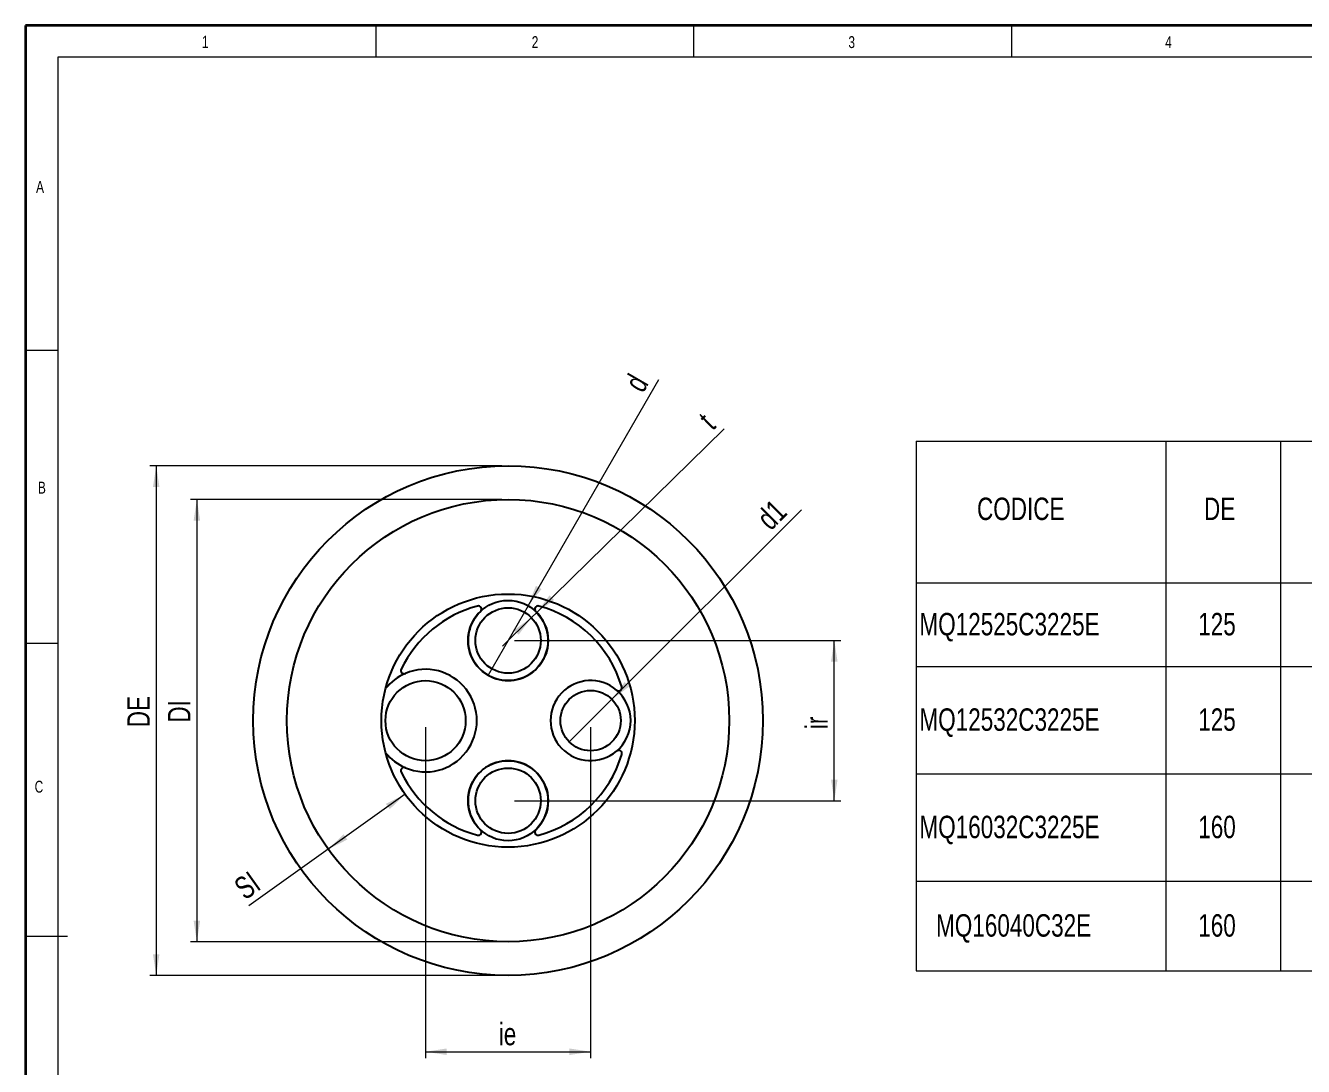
# Model space of a CAD drawing. Header units: millimetres. Extents: x 6 to 413, y 7 to 291.
# Drawn here: x 6.3 to 205.6, y 128.7 to 291.1 of the extents above; entities that cross this region are included whole.
import ezdxf

# ---------------------------------------------------------------- set-up
doc = ezdxf.new("R2010")
doc.units = ezdxf.units.MM
doc.styles.add('SLDTEXTSTYLE2', font='TXT', dxfattribs={"width": 0.75})
doc.dimstyles.new('SLDDIMSTYLE0', dxfattribs={"dimtxt": 3.5, "dimasz": 3.302, "dimexe": 0, "dimexo": 0.0625, "dimgap": 0.875, "dimtad": 1, "dimlfac": 2, "dimrnd": 1e-09, "dimzin": 12, "dimdsep": 46, "dimtxsty": 'SLDTEXTSTYLE2', "dimsah": 1, "dimcen": 0.09, "dimadec": 0, "dimazin": 3, "dimtfac": 1, "dimtofl": 0, "dimtmove": 0, "dimatfit": 3, "dimfxl": 1, "dimfrac": 2, "dimtolj": 1, "dimtzin": 12, "dimarcsym": 0})
doc.dimstyles.new('SLDDIMSTYLE1', dxfattribs={"dimtxt": 3.5, "dimasz": 3.302, "dimexe": 0, "dimexo": 0.0625, "dimgap": 0.875, "dimtad": 1, "dimlfac": 2, "dimrnd": 1e-09, "dimzin": 12, "dimdsep": 46, "dimtxsty": 'SLDTEXTSTYLE2', "dimblk1": 'NONE', "dimsah": 1, "dimcen": 0, "dimadec": 0, "dimazin": 3, "dimtfac": 1, "dimtmove": 0, "dimatfit": 3, "dimldrblk": 'NONE', "dimfxl": 1, "dimfrac": 2, "dimtolj": 1, "dimtzin": 12, "dimarcsym": 0})
doc.dimstyles.new('SLDDIMSTYLE2', dxfattribs={"dimtxt": 3.5, "dimasz": 3.302, "dimexe": 0, "dimexo": 0.0625, "dimgap": 0.875, "dimtad": 1, "dimlfac": 2, "dimrnd": 1e-09, "dimzin": 12, "dimdsep": 46, "dimtxsty": 'SLDTEXTSTYLE2', "dimsah": 1, "dimcen": 0.09, "dimadec": 0, "dimazin": 3, "dimtfac": 1, "dimtmove": 0, "dimatfit": 0, "dimfxl": 1, "dimfrac": 2, "dimtolj": 1, "dimtzin": 12, "dimarcsym": 0})

# ---------------------------------------------------------------- blocks, each defined once
blk = doc.blocks.new('SW_TABLEANNOTATION_0')
at = {"color": 0, "linetype": 'Continuous', "lineweight": 18}
for p, q in [((0, 0), (0, -22.06)), ((0, 0), (38.98, 0)), ((38.98, 0), (38.98, -22.06)), ((38.98, 0), (56.83, 0)), ((56.83, 0), (56.83, -22.06)), ((56.83, 0), (74.67, 0)), ((0, -22.06), (0, -35.11)), ((0, -22.06), (38.98, -22.06)), ((38.98, -22.06), (38.98, -35.11)), ((38.98, -22.06), (56.83, -22.06)), ((56.83, -22.06), (56.83, -35.11)), ((56.83, -22.06), (74.67, -22.06)), ((0, -35.11), (0, -51.85)), ((0, -35.11), (38.98, -35.11)), ((38.98, -35.11), (38.98, -51.85)), ((38.98, -35.11), (56.83, -35.11)), ((56.83, -35.11), (56.83, -51.85)), ((56.83, -35.11), (74.67, -35.11)), ((0, -51.85), (0, -68.6)), ((0, -51.85), (38.98, -51.85)), ((38.98, -51.85), (38.98, -68.6)), ((38.98, -51.85), (56.83, -51.85)), ((56.83, -51.85), (56.83, -68.6)), ((56.83, -51.85), (74.67, -51.85)), ((0, -68.6), (0, -82.58)), ((0, -68.6), (38.98, -68.6)), ((38.98, -68.6), (38.98, -82.58)), ((38.98, -68.6), (56.83, -68.6)), ((56.83, -68.6), (56.83, -82.58)), ((56.83, -68.6), (74.67, -68.6)), ((0, -82.58), (38.98, -82.58)), ((38.98, -82.58), (56.83, -82.58)), ((56.83, -82.58), (74.67, -82.58))]:
    blk.add_line(p, q, dxfattribs=at)
at = {"color": 0, "linetype": 'Continuous', "lineweight": 0, "char_height": 3.5, "attachment_point": 1, "style": 'SLDTEXTSTYLE2'}
for s, insert in [('CODICE', (9.51, -8.78)), ('DE', (44.92, -8.78)), ('MQ12525C3225E', (0.53, -26.77)), ('125', (44.02, -26.77)), ('MQ12532C3225E', (0.53, -41.66)), ('125', (44.02, -41.66)), ('MQ16032C3225E', (0.53, -58.41)), ('160', (44.02, -58.41)), ('MQ16040C32E', (3.12, -73.77)), ('160', (44.02, -73.77))]:
    blk.add_mtext(s, dxfattribs=dict(at, insert=insert))
blk = doc.blocks.new('_D')
at = {"color": 7, "linetype": 'Continuous', "lineweight": 0}
for p, q in [((80.55, 222.43), (25.66, 222.43)), ((26.66, 222.43), (26.66, 142.93)), ((80.55, 142.93), (25.66, 142.93))]:
    blk.add_line(p, q, dxfattribs=at)
at = {"color": 7, "linetype": 'Continuous', "lineweight": 18}
for points in [[(26.66, 222.43), (26.15, 219.12), (27.16, 219.12)], [(26.66, 142.93), (27.16, 146.23), (26.15, 146.23)]]:
    blk.add_solid(points, dxfattribs=at)
at = {"color": 7, "linetype": 'Continuous', "lineweight": 18, "insert": (22.15, 181.64), "char_height": 3.5, "attachment_point": 1, "rotation": 90, "style": 'SLDTEXTSTYLE2'}
blk.add_mtext('DE', dxfattribs=at)
blk = doc.blocks.new('_D_1')
at = {"color": 7, "linetype": 'Continuous', "lineweight": 0}
for p, q in [((80.55, 217.18), (32, 217.18)), ((33, 217.18), (33, 148.18)), ((80.55, 148.18), (32, 148.18))]:
    blk.add_line(p, q, dxfattribs=at)
at = {"color": 7, "linetype": 'Continuous', "lineweight": 18}
for points in [[(33, 217.18), (32.49, 213.87), (33.51, 213.87)], [(33, 148.18), (33.51, 151.48), (32.49, 151.48)]]:
    blk.add_solid(points, dxfattribs=at)
at = {"color": 7, "linetype": 'Continuous', "lineweight": 18, "insert": (28.49, 182.36), "char_height": 3.5, "attachment_point": 1, "rotation": 90, "style": 'SLDTEXTSTYLE2'}
blk.add_mtext('DI', dxfattribs=at)
blk = doc.blocks.new('_D_2')
at = {"color": 7, "linetype": 'Continuous', "lineweight": 0}
for p, q in [((65.48, 171.19), (53.49, 162.61)), ((53.49, 162.61), (41.11, 153.76))]:
    blk.add_line(p, q, dxfattribs=at)
at = {"color": 7, "linetype": 'Continuous', "lineweight": 18}
for points in [[(65.48, 171.19), (62.5, 169.68), (63.09, 168.86)], [(53.49, 162.61), (56.47, 164.12), (55.88, 164.94)]]:
    blk.add_solid(points, dxfattribs=at)
at = {"color": 7, "linetype": 'Continuous', "lineweight": 18, "insert": (38.48, 157.43), "char_height": 3.5, "attachment_point": 1, "rotation": 35.565, "style": 'SLDTEXTSTYLE2'}
blk.add_mtext('SI', dxfattribs=at)
blk = doc.blocks.new('_D_3')
at = {"color": 7, "linetype": 'Continuous', "lineweight": 0}
for q in [(105.06, 235.9), (78.42, 189.76)]:
    blk.add_line((84.67, 200.59), q, dxfattribs=at)
at = {"color": 7, "linetype": 'Continuous', "lineweight": 18}
blk.add_solid([(84.67, 200.59), (86.77, 203.2), (85.89, 203.7)], dxfattribs=at)
at = {"color": 7, "linetype": 'Continuous', "lineweight": 18, "insert": (99.56, 235.38), "char_height": 3.5, "attachment_point": 1, "rotation": 60, "style": 'SLDTEXTSTYLE2'}
blk.add_mtext('d', dxfattribs=at)
blk = doc.blocks.new('_None')
blk = doc.blocks.new('_D_4')
at = {"color": 7, "linetype": 'Continuous', "lineweight": 0}
for p, q in [((68.67, 181.68), (68.67, 130.02)), ((94.42, 181.68), (94.42, 130.02)), ((68.67, 131.02), (94.42, 131.02))]:
    blk.add_line(p, q, dxfattribs=at)
at = {"color": 7, "linetype": 'Continuous', "lineweight": 18}
for points in [[(68.67, 131.02), (71.98, 130.51), (71.98, 131.53)], [(94.42, 131.02), (91.12, 131.53), (91.12, 130.51)]]:
    blk.add_solid(points, dxfattribs=at)
at = {"color": 7, "linetype": 'Continuous', "lineweight": 18, "insert": (80.1, 135.53), "char_height": 3.5, "attachment_point": 1, "style": 'SLDTEXTSTYLE2'}
blk.add_mtext('ie', dxfattribs=at)
blk = doc.blocks.new('_D_5')
at = {"color": 7, "linetype": 'Continuous', "lineweight": 0}
for p, q in [((82.55, 195.18), (133.44, 195.18)), ((132.44, 170.18), (132.44, 195.18)), ((82.55, 170.18), (133.44, 170.18))]:
    blk.add_line(p, q, dxfattribs=at)
at = {"color": 7, "linetype": 'Continuous', "lineweight": 18}
for points in [[(132.44, 195.18), (131.93, 191.87), (132.95, 191.87)], [(132.44, 170.18), (132.95, 173.48), (131.93, 173.48)]]:
    blk.add_solid(points, dxfattribs=at)
at = {"color": 7, "linetype": 'Continuous', "lineweight": 18, "insert": (127.93, 181.36), "char_height": 3.5, "attachment_point": 1, "rotation": 90, "style": 'SLDTEXTSTYLE2'}
blk.add_mtext('ir', dxfattribs=at)
blk = doc.blocks.new('_D_6')
at = {"color": 7, "linetype": 'Continuous', "lineweight": 0}
for q in [(127.31, 215.56), (91.1, 179.35)]:
    blk.add_line((97.75, 186), q, dxfattribs=at)
at = {"color": 7, "linetype": 'Continuous', "lineweight": 18}
blk.add_solid([(97.75, 186), (100.44, 187.98), (99.72, 188.69)], dxfattribs=at)
at = {"color": 7, "linetype": 'Continuous', "lineweight": 18, "insert": (120.04, 214.66), "char_height": 3.5, "attachment_point": 1, "rotation": 45, "style": 'SLDTEXTSTYLE2'}
blk.add_mtext('d1', dxfattribs=at)
blk = doc.blocks.new('_D_7')
at = {"color": 7, "linetype": 'Continuous', "lineweight": 0}
for p, q in [((86.02, 199.55), (115.27, 228.18)), ((85.19, 198.74), (86.02, 199.55)), ((85.19, 198.74), (80.66, 194.3))]:
    blk.add_line(p, q, dxfattribs=at)
at = {"color": 7, "linetype": 'Continuous', "lineweight": 18}
for points in [[(86.02, 199.55), (88.73, 201.5), (88.02, 202.22)], [(85.19, 198.74), (82.48, 196.8), (83.19, 196.07)]]:
    blk.add_solid(points, dxfattribs=at)
at = {"color": 7, "linetype": 'Continuous', "lineweight": 18, "insert": (110.98, 230.3), "char_height": 3.5, "attachment_point": 1, "rotation": 44.3845, "style": 'SLDTEXTSTYLE2'}
blk.add_mtext('t', dxfattribs=at)

msp = doc.modelspace()

# ---------------------------------------------------------------- linework, layer by layer
at = {"color": 7, "linetype": 'Continuous', "lineweight": 35}
for p, q in [((6.2734, 291.1062), (6.2734, 7.1062)), ((413.064, 291.1062), (6.2734, 291.1062))]:
    msp.add_line(p, q, dxfattribs=at)
at = {"color": 7, "linetype": 'Continuous', "lineweight": 18}
for p, q in [((60.8973, 291.1062), (60.8973, 286.1523)), ((110.4973, 291.1062), (110.4973, 286.1523)), ((160.0973, 291.1062), (160.0973, 286.1523)), ((408.1446, 286.1523), (11.2973, 286.1523)), ((11.2973, 286.1523), (11.2973, 12.1436)), ((6.2734, 240.4523), (11.2973, 240.4523)), ((6.2734, 194.7523), (11.2973, 194.7523)), ((6.2734, 149.0523), (12.8156, 149.0523))]:
    msp.add_line(p, q, dxfattribs=at)
at = {"color": 7, "linetype": 'Continuous', "lineweight": 25}
for centre, radius in [((81.5498, 182.6769), 39.75), ((81.5498, 182.6769), 34.5), ((81.5498, 182.6769), 19.75), ((81.5498, 195.1769), 6.25), ((81.5498, 195.1769), 5.1), ((68.6748, 182.6769), 6.25), ((94.4248, 182.6769), 4.7), ((81.5498, 170.1769), 6.25), ((81.5498, 170.1769), 5.1)]:
    msp.add_circle(centre, radius, dxfattribs=at)
for centre, radius, start, end in [((81.5498, 182.6769), 18.5, 104.989726, 154.261951), ((81.5498, 195.1769), 6.25, 133.608124, 46.391876), ((76.8942, 200.0644), 0.5, 313.608124, 104.989726), ((86.2055, 200.0644), 0.5, 75.010274, 226.391876), ((81.5498, 182.6769), 18.5, 16.591079, 75.010274), ((68.6748, 182.6769), 8, 113.131761, 141.090605), ((65.3356, 190.4936), 0.5, 154.261951, 293.131761), ((68.6748, 182.6769), 8, 246.868239, 113.131761), ((94.4248, 182.6769), 6.25, 49.591111, 310.408889), ((98.8004, 187.8166), 0.5, 229.591111, 16.591079), ((94.4248, 182.6769), 6.25, 310.408889, 49.591111), ((68.6748, 182.6769), 8, 218.909395, 246.868239), ((98.8004, 177.5372), 0.5, 343.408921, 130.408889), ((81.5498, 170.1769), 6.25, 313.608124, 226.391876), ((81.5498, 182.6769), 18.5, 284.989726, 343.408921), ((65.3356, 174.8603), 0.5, 66.868239, 205.738049), ((81.5498, 182.6769), 18.5, 205.738049, 255.010274), ((76.8942, 165.2894), 0.5, 255.010274, 46.391876), ((86.2055, 165.2894), 0.5, 133.608124, 284.989726)]:
    msp.add_arc(centre, radius, start, end, dxfattribs=at)

# ---------------------------------------------------------------- block references
at = {"color": 7, "linetype": 'Continuous', "lineweight": 0}
msp.add_blockref('SW_TABLEANNOTATION_0', (145.1952, 226.2468), dxfattribs=at)

# ---------------------------------------------------------------- texts
at = {"color": 7, "linetype": 'Continuous', "lineweight": 0, "attachment_point": 1, "style": 'SLDTEXTSTYLE2'}
for s, insert, char_height in [('1', (33.7775, 289.5294), 1.9), ('2', (85.2374, 289.4501), 1.8521), ('3', (134.6397, 289.4501), 1.8521), ('4', (184.0584, 289.4501), 1.8521), ('A', (7.9135, 266.8624), 1.8521), ('B', (8.204, 219.9411), 1.8521), ('C', (7.6941, 173.2923), 1.8521)]:
    msp.add_mtext(s, dxfattribs=dict(at, insert=insert, char_height=char_height))

# ---------------------------------------------------------------- dimensions: what is measured, and where the dimension line sits
at = {"color": 7, "linetype": 'Continuous', "lineweight": 18}
for p1, p2, text, picture, middle in [((78.4248, 189.7643), (84.6748, 200.5896), 'd', '_D_3', (104.3026, 234.5859)), ((91.1014, 179.3535), (97.7482, 186.0003), 'd1', '_D_6', (125.3296, 213.5817))]:
    dim = msp.add_diameter_dim_2p(p1=p1, p2=p2, text=text, dimstyle='SLDDIMSTYLE1', override={"dimpost": '<>'}, dxfattribs=at)
    dim.commit()
    dim.dimension.update_dxf_attribs({"geometry": picture, "text_midpoint": middle, "dimtype": 163})
for base, p1, p2, angle, text, dimstyle, picture, middle in [((86.0165, 199.5486), (85.1946, 198.7442), (86.0165, 199.5486), 44.384527, 't', 'SLDDIMSTYLE2', '_D_7', (114.7049, 227.6273)), ((26.6568, 142.9269), (81.5498, 222.4269), (81.5498, 142.9269), 90, 'DE', 'SLDDIMSTYLE0', '_D', (26.6568, 184.6277)), ((33.001, 148.1769), (81.5498, 217.1769), (81.5498, 148.1769), 90, 'DI', 'SLDDIMSTYLE0', '_D_1', (33.001, 184.6277)), ((132.4379, 195.1769), (81.5498, 170.1769), (81.5498, 195.1769), 90, 'ir', 'SLDDIMSTYLE0', '_D_5', (132.4379, 182.534)), ((53.4856, 162.6108), (65.4841, 171.1898), (53.4856, 162.6108), 35.564965, 'SI', 'SLDDIMSTYLE0', '_D_2', (42.4796, 154.7415))]:
    dim = msp.add_linear_dim(base=base, p1=p1, p2=p2, angle=angle, text=text, dimstyle=dimstyle, dxfattribs=at)
    dim.commit()
    dim.dimension.update_dxf_attribs({"geometry": picture, "text_midpoint": middle, "dimtype": 160})
dim = msp.add_linear_dim(base=(94.4248, 131.0188), p1=(68.6748, 182.6769), p2=(94.4248, 182.6769), text='ie', dimstyle='SLDDIMSTYLE0', dxfattribs=at)
dim.commit()
dim.dimension.update_dxf_attribs({"geometry": '_D_4', "text_midpoint": (82.0856, 131.0188), "dimtype": 160})

doc.saveas('drawing.dxf')
